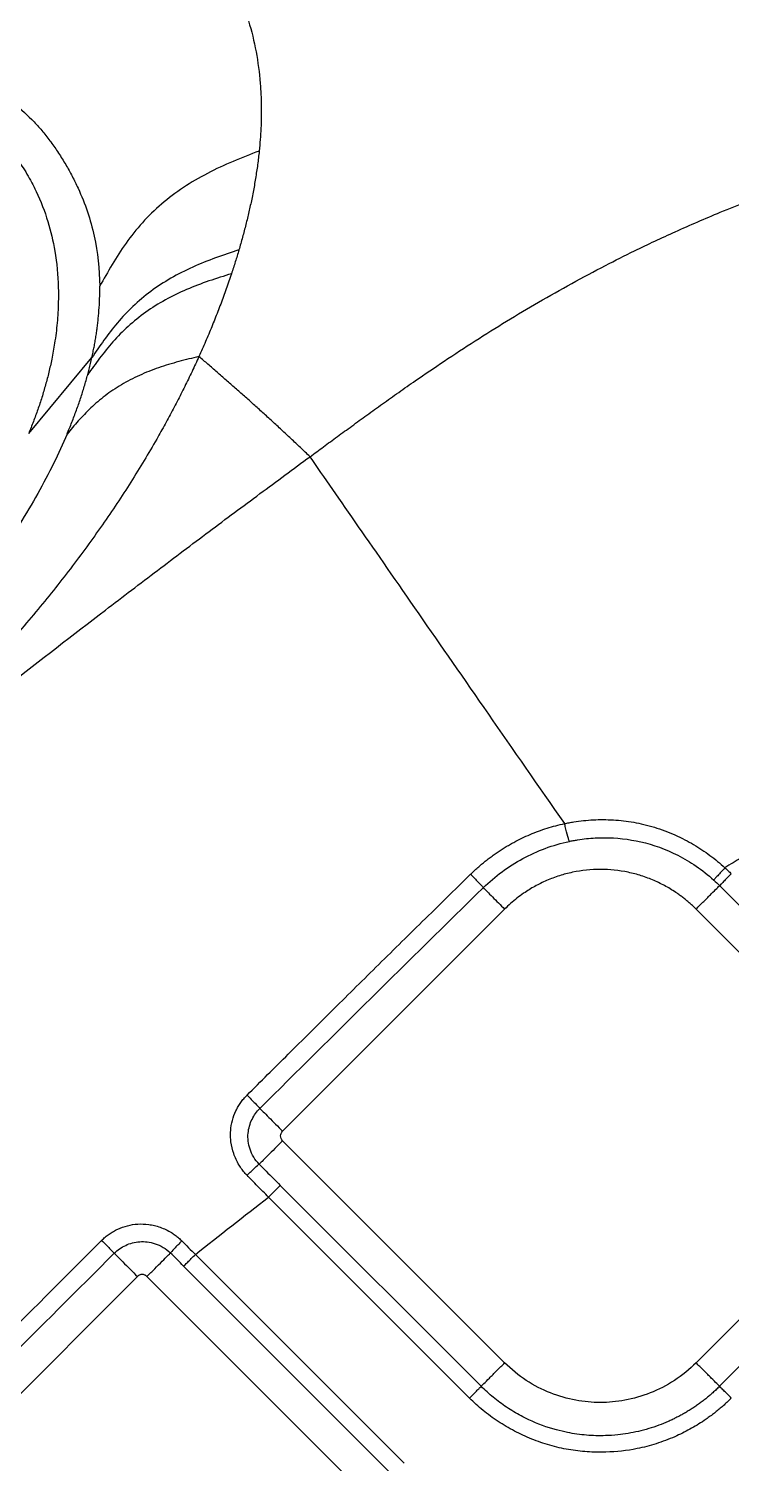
# Model space of a CAD drawing. Extents: x 0 to 84, y -21 to 126.
# Drawn here: x 37.892 to 39.977, y 45.191 to 49.445 of the extents above; entities that cross this region are included whole.
import ezdxf

# ---------------------------------------------------------------- set-up
doc = ezdxf.new("R2010")
doc.units = 0
doc.header["$MEASUREMENT"] = 0
doc.layers.add('1', color=4, linetype='Continuous')

# ---------------------------------------------------------------- blocks, each defined once
blk = doc.blocks.new('PRODIGY')
at = {"layer": '1', "color": 3, "linetype": 'Continuous', "lineweight": 25}
for p, q in [((37.8921, 48.2449), (38.0797, 48.4697)), ((39.942, 46.9039), (40.6007, 46.2453)), ((38.6456, 46.1755), (39.3043, 46.8342)), ((39.8723, 46.8342), (40.531, 46.1755)), ((38.6456, 46.1473), (39.3043, 45.4886)), ((40.531, 46.1473), (39.8723, 45.4886)), ((40.6007, 46.0776), (39.942, 45.4189)), ((38.6386, 46.0149), (39.2346, 45.4189)), ((39.1997, 45.384), (38.6038, 45.98)), ((38.3868, 45.8101), (39.0063, 45.1906)), ((37.5561, 45.086), (38.2148, 45.7447)), ((38.243, 45.7447), (38.9017, 45.086)), ((38.3519, 45.7752), (38.9714, 45.1557))]:
    blk.add_line(p, q, dxfattribs=at)
for points, knots in [([(37.2853, 50.1321), (37.294, 50.1318), (37.3115, 50.1311), (37.3374, 50.1298), (37.3633, 50.1283), (37.389, 50.1266), (37.4145, 50.1246), (37.4399, 50.1224), (37.4651, 50.12), (37.4901, 50.1173), (37.515, 50.1144), (37.5397, 50.1112), (37.5643, 50.1079), (37.5886, 50.1043), (37.6566, 50.0935), (37.7648, 50.072), (37.9052, 50.0334), (38.0343, 49.9865), (38.1504, 49.9315), (38.2528, 49.869), (38.3409, 49.7994), (38.4022, 49.7359), (38.4384, 49.6888), (38.4572, 49.661), (38.4713, 49.6386), (38.4853, 49.6136), (38.4993, 49.5857), (38.5146, 49.552), (38.5302, 49.5128), (38.5498, 49.4538), (38.5681, 49.3781), (38.5779, 49.3044), (38.5814, 49.2504), (38.5824, 49.2172), (38.5824, 49.1838), (38.5813, 49.1503), (38.5793, 49.1166), (38.5771, 49.0938), (38.5761, 49.0825)], [0, 0, 0, 0, 0.009839, 0.019685, 0.029538, 0.039399, 0.049266, 0.059142, 0.069026, 0.078918, 0.088819, 0.098731, 0.108652, 0.118585, 0.128529, 0.192508, 0.256624, 0.32078, 0.384787, 0.448613, 0.512468, 0.576168, 0.608004, 0.623474, 0.639812, 0.658526, 0.678621, 0.700119, 0.730251, 0.760366, 0.820762, 0.880146, 0.900554, 0.920777, 0.940824, 0.960705, 0.980427, 1, 1, 1, 1]), ([(37.0974, 49.4453), (37.1362, 49.4458), (37.1744, 49.445), (37.2493, 49.4406), (37.2861, 49.4371), (37.3936, 49.4227), (37.4616, 49.408), (37.5572, 49.3789), (37.5879, 49.3681), (37.6471, 49.3444), (37.6756, 49.3316), (37.7568, 49.2902), (37.8056, 49.2589), (37.8698, 49.2066), (37.8897, 49.1883), (37.9171, 49.1596), (37.9259, 49.1498), (37.9425, 49.1299), (37.9503, 49.1199), (37.9657, 49.0987), (37.9732, 49.0877), (37.988, 49.0652), (37.9951, 49.0538), (38.0087, 49.0309), (38.0151, 49.0193), (38.0273, 48.9961), (38.0331, 48.9844), (38.0493, 48.9492), (38.0587, 48.9257), (38.0746, 48.8783), (38.0812, 48.8543), (38.097, 48.7817), (38.1024, 48.7322), (38.103, 48.6814)], [0, 0, 0, 0, 0.0625, 0.0625, 0.125, 0.125, 0.25, 0.25, 0.3125, 0.3125, 0.375, 0.375, 0.5, 0.5, 0.5625, 0.5625, 0.59375, 0.59375, 0.625, 0.625, 0.65625, 0.65625, 0.6875, 0.6875, 0.71875, 0.71875, 0.75, 0.75, 0.8125, 0.8125, 0.875, 0.875, 1, 1, 1, 1]), ([(37.0907, 49.3779), (37.0975, 49.3779), (37.1109, 49.3778), (37.1308, 49.3774), (37.1504, 49.3768), (37.1697, 49.3759), (37.1888, 49.3747), (37.2075, 49.3734), (37.226, 49.3718), (37.2442, 49.3699), (37.262, 49.3679), (37.2796, 49.3656), (37.2969, 49.3632), (37.3139, 49.3605), (37.3306, 49.3577), (37.347, 49.3546), (37.3632, 49.3514), (37.379, 49.348), (37.3945, 49.3444), (37.4098, 49.3407), (37.4248, 49.3368), (37.4394, 49.3328), (37.4538, 49.3286), (37.468, 49.3243), (37.4818, 49.3199), (37.4953, 49.3153), (37.5086, 49.3106), (37.5216, 49.3058), (37.5343, 49.3008), (37.5468, 49.2958), (37.586, 49.2792), (37.6502, 49.247), (37.7328, 49.1916), (37.8074, 49.1242), (37.8611, 49.0574), (37.8951, 49.0016), (37.9236, 48.9456), (37.9502, 48.8765), (37.9725, 48.7815), (37.9803, 48.7006), (37.9805, 48.6288), (37.9773, 48.5737), (37.9703, 48.5171), (37.9615, 48.4682), (37.9523, 48.427), (37.9425, 48.3893), (37.9315, 48.3523), (37.9195, 48.3159), (37.9065, 48.2802), (37.8969, 48.2566), (37.8921, 48.2449)], [0, 0, 0, 0, 0.009806, 0.019537, 0.029193, 0.038773, 0.048278, 0.057708, 0.067062, 0.07634, 0.085543, 0.094669, 0.10372, 0.112695, 0.121593, 0.130416, 0.139163, 0.147834, 0.156429, 0.164948, 0.17339, 0.181757, 0.190048, 0.198263, 0.206402, 0.214465, 0.222452, 0.230364, 0.238199, 0.245959, 0.253643, 0.312317, 0.373898, 0.438351, 0.505588, 0.542524, 0.567848, 0.630101, 0.687363, 0.754234, 0.780039, 0.816203, 0.851006, 0.877811, 0.899382, 0.920434, 0.940989, 0.961079, 0.980737, 1, 1, 1, 1]), ([(38.7269, 48.176), (38.7402, 48.1858), (38.7672, 48.2056), (38.8085, 48.2359), (38.8514, 48.2673), (38.896, 48.2997), (38.9423, 48.333), (38.9904, 48.3672), (39.0512, 48.4096), (39.1266, 48.4609), (39.2473, 48.54), (39.4057, 48.6368), (39.5646, 48.7239), (39.7006, 48.7923), (39.8138, 48.8455), (39.9259, 48.8939), (40.0699, 48.9517), (40.2466, 49.0154), (40.4689, 49.0827), (40.6944, 49.1391), (40.9137, 49.1831), (41.1354, 49.2176), (41.3473, 49.2416), (41.5113, 49.2539), (41.6237, 49.2598), (41.6909, 49.2625), (41.7556, 49.2645), (41.8178, 49.2658), (41.8775, 49.2665), (41.9166, 49.2666), (41.9357, 49.2667)], [0, 0, 0, 0, 0.0142248, 0.0289859, 0.0442967, 0.0601703, 0.0766186, 0.0936526, 0.1112823, 0.1408219, 0.1725747, 0.2363078, 0.3017879, 0.3297321, 0.3684207, 0.4104317, 0.4357209, 0.5032673, 0.5734684, 0.6374724, 0.7051439, 0.7677666, 0.8322499, 0.8901823, 0.9103532, 0.9297438, 0.9483769, 0.9662783, 0.983476, 1, 1, 1, 1]), ([(38.5761, 49.0825), (38.5501, 49.0726), (38.5241, 49.0626), (38.4726, 49.0408), (38.4473, 49.0291), (38.398, 49.0034), (38.3741, 48.9895), (38.3285, 48.9591), (38.3068, 48.9427), (38.2661, 48.9078), (38.2471, 48.8892), (38.2119, 48.8503), (38.1958, 48.8301), (38.166, 48.7885), (38.1523, 48.7672), (38.1268, 48.7243), (38.1149, 48.7027), (38.103, 48.6814)], [0, 0, 0, 0, 0.125, 0.125, 0.25, 0.25, 0.375, 0.375, 0.5, 0.5, 0.625, 0.625, 0.75, 0.75, 0.875, 0.875, 1, 1, 1, 1]), ([(38.5761, 49.0825), (38.5753, 49.0758), (38.5739, 49.0623), (38.5713, 49.042), (38.5684, 49.0217), (38.5652, 49.0013), (38.5617, 48.9808), (38.5579, 48.9603), (38.5527, 48.9341), (38.5457, 48.9023), (38.5367, 48.8646), (38.5268, 48.827), (38.5195, 48.8017), (38.5158, 48.7891)], [0, 0, 0, 0, 0.072283, 0.144242, 0.215888, 0.28723, 0.358276, 0.429037, 0.49952, 0.626736, 0.752525, 0.876932, 1, 1, 1, 1]), ([(38.5158, 48.7891), (38.4929, 48.7816), (38.4698, 48.7739), (38.4238, 48.7572), (38.401, 48.7482), (38.3566, 48.7282), (38.3349, 48.7172), (38.2933, 48.6932), (38.2733, 48.6802), (38.2357, 48.6522), (38.218, 48.6373), (38.1849, 48.606), (38.1696, 48.5897), (38.1411, 48.556), (38.1279, 48.5388), (38.103, 48.5042), (38.0913, 48.4868), (38.0797, 48.4697)], [0, 0, 0, 0, 0.125, 0.125, 0.25, 0.25, 0.375, 0.375, 0.5, 0.5, 0.625, 0.625, 0.75, 0.75, 0.875, 0.875, 1, 1, 1, 1]), ([(38.5158, 48.7891), (38.5141, 48.7833), (38.5106, 48.7716), (38.5052, 48.754), (38.4996, 48.7364), (38.4957, 48.7246), (38.4937, 48.7187)], [0, 0, 0, 0, 0.251832, 0.50243, 0.751814, 1, 1, 1, 1]), ([(38.4937, 48.7187), (38.4716, 48.7118), (38.4491, 48.7048), (38.4045, 48.6893), (38.3823, 48.681), (38.339, 48.6624), (38.3179, 48.6522), (38.2773, 48.6297), (38.2578, 48.6175), (38.221, 48.5913), (38.2036, 48.5773), (38.1712, 48.5478), (38.1561, 48.5324), (38.1279, 48.5007), (38.1149, 48.4844), (38.0903, 48.4517), (38.0787, 48.4353), (38.0673, 48.4192)], [0, 0, 0, 0, 0.125, 0.125, 0.25, 0.25, 0.375, 0.375, 0.5, 0.5, 0.625, 0.625, 0.75, 0.75, 0.875, 0.875, 1, 1, 1, 1]), ([(38.4937, 48.7187), (38.4912, 48.7112), (38.4862, 48.6962), (38.4783, 48.6737), (38.4702, 48.6512), (38.4619, 48.6287), (38.4533, 48.6063), (38.4445, 48.5839), (38.4355, 48.5616), (38.4263, 48.5394), (38.4169, 48.5172), (38.4073, 48.4952), (38.4006, 48.4804), (38.3973, 48.4731)], [0, 0, 0, 0, 0.0945841, 0.188404, 0.2814695, 0.3737904, 0.4653765, 0.5562376, 0.6463832, 0.7358229, 0.824566, 0.9126219, 1, 1, 1, 1]), ([(38.0797, 48.4697), (38.0809, 48.475), (38.0832, 48.4856), (38.0863, 48.5013), (38.0892, 48.517), (38.0918, 48.5325), (38.0941, 48.548), (38.0961, 48.5633), (38.0986, 48.5839), (38.101, 48.6108), (38.103, 48.6451), (38.103, 48.6689), (38.103, 48.6814)], [0, 0, 0, 0, 0.071721, 0.14341, 0.215093, 0.286794, 0.358535, 0.430338, 0.50222, 0.649348, 0.815331, 1, 1, 1, 1]), ([(38.3973, 48.4731), (38.394, 48.4657), (38.3872, 48.4509), (38.3768, 48.4286), (38.3661, 48.4064), (38.3552, 48.3841), (38.344, 48.3619), (38.3326, 48.3396), (38.321, 48.3173), (38.3091, 48.2951), (38.297, 48.2728), (38.2846, 48.2505), (38.2523, 48.1935), (38.1971, 48.1017), (38.1117, 47.9732), (38.0178, 47.8444), (37.9139, 47.7143), (37.8015, 47.5857), (37.6797, 47.4585), (37.5502, 47.3351), (37.4131, 47.2164), (37.27, 47.1041), (37.1223, 46.9996), (36.9712, 46.9032), (36.8551, 46.837), (36.7751, 46.7946), (36.7321, 46.7725), (36.6889, 46.7511), (36.6455, 46.7303), (36.602, 46.7102), (36.5583, 46.6907), (36.5292, 46.6784), (36.5146, 46.6722)], [0, 0, 0, 0, 0.0113404, 0.0226386, 0.0338962, 0.0451147, 0.0562955, 0.0674401, 0.07855, 0.0896269, 0.1006723, 0.1116877, 0.1226747, 0.184985, 0.2461863, 0.3089773, 0.3707028, 0.4338459, 0.4961889, 0.5594676, 0.6223285, 0.6853708, 0.7486328, 0.8112061, 0.8745638, 0.8922273, 0.9099545, 0.9277585, 0.9456521, 0.9636483, 0.98176, 1, 1, 1, 1]), ([(38.3973, 48.4731), (38.3776, 48.4683), (38.3575, 48.4634), (38.3174, 48.4526), (38.2974, 48.4466), (38.2582, 48.4331), (38.239, 48.4255), (38.2019, 48.4087), (38.1841, 48.3995), (38.1501, 48.3793), (38.134, 48.3684), (38.1038, 48.3453), (38.0897, 48.3331), (38.0633, 48.308), (38.051, 48.295), (38.0277, 48.2689), (38.0167, 48.2558), (38.0059, 48.2429)], [0, 0, 0, 0, 0.125, 0.125, 0.25, 0.25, 0.375, 0.375, 0.5, 0.5, 0.625, 0.625, 0.75, 0.75, 0.875, 0.875, 1, 1, 1, 1]), ([(38.0673, 48.4192), (38.0687, 48.4247), (38.0717, 48.4358), (38.0759, 48.4526), (38.0784, 48.4639), (38.0797, 48.4697)], [0, 0, 0, 0, 0.323388, 0.656839, 1, 1, 1, 1]), ([(38.7269, 48.176), (38.7175, 48.185), (38.6986, 48.2029), (38.6705, 48.2294), (38.6426, 48.2554), (38.6148, 48.281), (38.5872, 48.3062), (38.5597, 48.331), (38.5323, 48.3555), (38.5051, 48.3796), (38.478, 48.4034), (38.451, 48.4269), (38.4242, 48.4501), (38.4063, 48.4654), (38.3973, 48.4731)], [0, 0, 0, 0, 0.086338, 0.172151, 0.257435, 0.342186, 0.426396, 0.510059, 0.593164, 0.675703, 0.757665, 0.839042, 0.919823, 1, 1, 1, 1]), ([(38.0059, 48.2429), (38.0084, 48.2488), (38.0133, 48.2606), (38.0204, 48.2783), (38.0272, 48.296), (38.0338, 48.3136), (38.0401, 48.3313), (38.0461, 48.3489), (38.0518, 48.3665), (38.0573, 48.3841), (38.0625, 48.4017), (38.0657, 48.4133), (38.0673, 48.4192)], [0, 0, 0, 0, 0.096945, 0.194618, 0.293008, 0.392102, 0.491881, 0.592322, 0.693394, 0.79506, 0.897279, 1, 1, 1, 1]), ([(38.0059, 48.2429), (37.9816, 48.1856), (37.9528, 48.1266), (37.8853, 48.0062), (37.8467, 47.9446), (37.7598, 47.8203), (37.7115, 47.7575), (37.6053, 47.6328), (37.5476, 47.5708), (37.424, 47.4504), (37.3582, 47.392), (37.2209, 47.2816), (37.1493, 47.2296), (37.0035, 47.1342), (36.9293, 47.0909), (36.7808, 47.0141), (36.7066, 46.9807), (36.6337, 46.9526)], [0, 0, 0, 0, 0.125, 0.125, 0.25, 0.25, 0.375, 0.375, 0.5, 0.5, 0.625, 0.625, 0.75, 0.75, 0.875, 0.875, 1, 1, 1, 1]), ([(34.1531, 44.2267), (34.182, 44.2556), (34.2704, 44.344), (34.4112, 44.4834), (34.5661, 44.6354), (34.754, 44.8183), (34.9765, 45.0322), (35.339, 45.3746), (35.7969, 45.7952), (36.2674, 46.2104), (36.6497, 46.5378), (36.9447, 46.7852), (37.2361, 47.0245), (37.5334, 47.2639), (37.8234, 47.4928), (38.0742, 47.6867), (38.2736, 47.8384), (38.4264, 47.9535), (38.5772, 48.0659), (38.6773, 48.1395), (38.7269, 48.176)], [0, 0, 0, 0, 0.020262, 0.062001, 0.098266, 0.127854, 0.19203, 0.251347, 0.375126, 0.500307, 0.562484, 0.624735, 0.691243, 0.749458, 0.814011, 0.87451, 0.906692, 0.938334, 0.969438, 1, 1, 1, 1]), ([(39.4824, 47.0878), (39.4053, 47.199), (39.3296, 47.3079), (39.1846, 47.5168), (39.1152, 47.6168), (38.9856, 47.8034), (38.9254, 47.8901), (38.8168, 48.0465), (38.7684, 48.1162), (38.7269, 48.176)], [0, 0, 0, 0, 0.25, 0.25, 0.5, 0.5, 0.75, 0.75, 1, 1, 1, 1]), ([(40.2444, 47.1152), (40.2348, 47.1106), (40.2155, 47.1013), (40.1867, 47.0868), (40.1578, 47.0719), (40.129, 47.0566), (40.0942, 47.0376), (40.0531, 47.0143), (40.0056, 46.9864), (39.9739, 46.9668), (39.9578, 46.9569)], [0, 0, 0, 0, 0.097861, 0.196281, 0.295276, 0.394857, 0.495039, 0.658769, 0.827073, 1, 1, 1, 1]), ([(39.2033, 46.9376), (39.2068, 46.941), (39.2138, 46.9478), (39.2247, 46.9576), (39.2357, 46.9671), (39.2469, 46.9763), (39.2583, 46.9852), (39.27, 46.9938), (39.2818, 47.0021), (39.2939, 47.01), (39.3061, 47.0177), (39.3186, 47.0251), (39.3349, 47.0342), (39.3552, 47.0446), (39.3797, 47.0557), (39.4046, 47.0656), (39.4301, 47.0743), (39.456, 47.0819), (39.4736, 47.0858), (39.4824, 47.0878)], [0, 0, 0, 0, 0.045577, 0.090985, 0.136249, 0.181399, 0.226461, 0.271464, 0.316435, 0.361402, 0.406395, 0.45144, 0.496567, 0.580453, 0.664096, 0.747684, 0.831404, 0.915447, 1, 1, 1, 1]), ([(39.4824, 47.0878), (39.4845, 47.0883), (39.4888, 47.0892), (39.4978, 47.0909), (39.5143, 47.0938), (39.5479, 47.0983), (39.5973, 47.1008), (39.6573, 47.0972), (39.7187, 47.0864), (39.7798, 47.0679), (39.8288, 47.0461), (39.865, 47.0261), (39.8898, 47.0106), (39.9136, 46.9939), (39.9364, 46.9761), (39.9507, 46.9633), (39.9578, 46.9569)], [0, 0, 0, 0, 0.01259, 0.025723, 0.053808, 0.110312, 0.224653, 0.34315, 0.461754, 0.5895, 0.716801, 0.77443, 0.831402, 0.887883, 0.944032, 1, 1, 1, 1]), ([(39.4963, 47.0351), (39.4946, 47.0392), (39.4923, 47.0468), (39.4873, 47.0658), (39.4847, 47.0771), (39.4824, 47.0878)], [0, 0, 0, 0, 0.5, 0.5, 1, 1, 1, 1]), ([(39.2409, 46.8976), (39.2759, 46.9318), (39.3153, 46.9608), (39.4011, 47.0072), (39.4474, 47.0246), (39.4963, 47.0351)], [0, 0, 0, 0, 0.5, 0.5, 1, 1, 1, 1]), ([(39.4963, 47.0351), (39.5002, 47.0359), (39.5038, 47.0366), (39.5123, 47.0382), (39.5166, 47.039), (39.5296, 47.0411), (39.5383, 47.0422), (39.5645, 47.0451), (39.5821, 47.046), (39.6356, 47.046), (39.6719, 47.0421), (39.745, 47.0253), (39.7819, 47.0123), (39.8548, 46.9753), (39.8909, 46.9511), (39.9247, 46.9204)], [0, 0, 0, 0, 0.03125, 0.03125, 0.0625, 0.0625, 0.125, 0.125, 0.25, 0.25, 0.5, 0.5, 0.75, 0.75, 1, 1, 1, 1]), ([(38.54, 46.2825), (38.5808, 46.323), (38.6639, 46.4058), (38.7913, 46.5322), (38.9238, 46.6633), (39.0617, 46.799), (39.1555, 46.8909), (39.2033, 46.9376)], [0, 0, 0, 0, 0.184986, 0.377425, 0.57737, 0.784874, 1, 1, 1, 1]), ([(39.2033, 46.9376), (39.2108, 46.93), (39.2188, 46.9217), (39.2323, 46.9073), (39.2378, 46.9013), (39.2409, 46.8976)], [0, 0, 0, 0, 0.5, 0.5, 1, 1, 1, 1]), ([(39.8723, 46.8342), (39.8694, 46.8371), (39.8635, 46.8428), (39.8545, 46.8511), (39.8452, 46.859), (39.8357, 46.8667), (39.8259, 46.8741), (39.8087, 46.8864), (39.7831, 46.9022), (39.7476, 46.9196), (39.71, 46.9337), (39.6571, 46.9476), (39.5883, 46.9547), (39.5195, 46.9476), (39.4666, 46.9337), (39.429, 46.9196), (39.3935, 46.9022), (39.3644, 46.8842), (39.3408, 46.8669), (39.3219, 46.8512), (39.3102, 46.8399), (39.3043, 46.8342)], [0, 0, 0, 0, 0.019458, 0.038879, 0.058283, 0.077687, 0.097108, 0.116567, 0.178329, 0.240094, 0.30443, 0.368769, 0.500007, 0.631244, 0.695581, 0.75992, 0.821682, 0.883447, 0.922321, 0.961124, 1, 1, 1, 1]), ([(39.9578, 46.9569), (39.9543, 46.9531), (39.9506, 46.9489), (39.9432, 46.9408), (39.9396, 46.9368), (39.9332, 46.9299), (39.9306, 46.9269), (39.9266, 46.9225), (39.9253, 46.9211), (39.9247, 46.9204)], [0, 0, 0, 0, 0.25, 0.25, 0.5, 0.5, 0.75, 0.75, 1, 1, 1, 1]), ([(39.9768, 46.9388), (39.9729, 46.9349), (39.9688, 46.9307), (39.9608, 46.9227), (39.957, 46.9189), (39.9505, 46.9124), (39.9478, 46.9097), (39.9438, 46.9058), (39.9426, 46.9045), (39.942, 46.9039)], [0, 0, 0, 0, 0.25, 0.25, 0.5, 0.5, 0.75, 0.75, 1, 1, 1, 1]), ([(39.2409, 46.8976), (39.2439, 46.8946), (39.2478, 46.8908), (39.257, 46.8815), (39.2624, 46.8761), (39.2739, 46.8646), (39.2801, 46.8585), (39.2923, 46.8462), (39.2985, 46.84), (39.3043, 46.8342)], [0, 0, 0, 0, 0.25, 0.25, 0.5, 0.5, 0.75, 0.75, 1, 1, 1, 1]), ([(39.8723, 46.8342), (39.8797, 46.8416), (39.8875, 46.8495), (39.9031, 46.865), (39.9107, 46.8726), (39.924, 46.8859), (39.9296, 46.8915), (39.938, 46.8999), (39.9407, 46.9026), (39.942, 46.9039)], [0, 0, 0, 0, 0.25, 0.25, 0.5, 0.5, 0.75, 0.75, 1, 1, 1, 1]), ([(38.54, 46.0447), (38.5382, 46.0466), (38.5347, 46.0502), (38.5298, 46.0561), (38.525, 46.0622), (38.5206, 46.0685), (38.5143, 46.0782), (38.5071, 46.0916), (38.4979, 46.1142), (38.4925, 46.1375), (38.4907, 46.1605), (38.4914, 46.1819), (38.4957, 46.2077), (38.5044, 46.2314), (38.5136, 46.2488), (38.5213, 46.2608), (38.5301, 46.2721), (38.5367, 46.279), (38.54, 46.2825)], [0, 0, 0, 0, 0.028804, 0.057755, 0.086915, 0.116343, 0.146099, 0.217955, 0.288998, 0.424144, 0.488016, 0.551316, 0.668287, 0.783514, 0.837629, 0.891478, 0.945467, 1, 1, 1, 1]), ([(38.54, 46.2825), (38.5482, 46.2742), (38.5568, 46.2655), (38.5706, 46.2512), (38.5758, 46.2457), (38.578, 46.2431)], [0, 0, 0, 0, 0.5, 0.5, 1, 1, 1, 1]), ([(38.5761, 46.0777), (38.57, 46.0839), (38.5645, 46.091), (38.5553, 46.1061), (38.5516, 46.1141), (38.5462, 46.1303), (38.5444, 46.1384), (38.5426, 46.1542), (38.5425, 46.1619), (38.5446, 46.1842), (38.5488, 46.1982), (38.5609, 46.2231), (38.5688, 46.234), (38.578, 46.2431)], [0, 0, 0, 0, 0.125, 0.125, 0.25, 0.25, 0.375, 0.375, 0.5, 0.5, 0.75, 0.75, 1, 1, 1, 1]), ([(38.578, 46.2431), (38.5802, 46.241), (38.5836, 46.2376), (38.5926, 46.2286), (38.5982, 46.223), (38.6108, 46.2103), (38.6178, 46.2034), (38.6319, 46.1893), (38.639, 46.1822), (38.6456, 46.1755)], [0, 0, 0, 0, 0.25, 0.25, 0.5, 0.5, 0.75, 0.75, 1, 1, 1, 1]), ([(38.6456, 46.1473), (38.6383, 46.14), (38.6305, 46.1322), (38.6152, 46.1168), (38.6076, 46.1093), (38.5944, 46.096), (38.5887, 46.0904), (38.5803, 46.0819), (38.5775, 46.0791), (38.5761, 46.0777)], [0, 0, 0, 0, 0.25, 0.25, 0.5, 0.5, 0.75, 0.75, 1, 1, 1, 1]), ([(38.54, 46.0447), (38.5482, 46.0528), (38.5565, 46.0607), (38.5695, 46.0727), (38.5742, 46.0766), (38.5761, 46.0777)], [0, 0, 0, 0, 0.5, 0.5, 1, 1, 1, 1]), ([(38.6038, 45.98), (38.5983, 45.9856), (38.5874, 45.9965), (38.5713, 46.0128), (38.5555, 46.0289), (38.5451, 46.0395), (38.54, 46.0447)], [0, 0, 0, 0, 0.25702, 0.509359, 0.757018, 1, 1, 1, 1]), ([(38.5761, 46.0777), (38.583, 46.0707), (38.5969, 46.0567), (38.6177, 46.0358), (38.6317, 46.0218), (38.6386, 46.0149)], [0, 0, 0, 0, 0.33334, 0.666662, 1, 1, 1, 1]), ([(38.6038, 45.98), (38.612, 45.9883), (38.6203, 45.9965), (38.6329, 46.0092), (38.6372, 46.0135), (38.6386, 46.0149)], [0, 0, 0, 0, 0.5, 0.5, 1, 1, 1, 1]), ([(38.1085, 45.8517), (38.1102, 45.8534), (38.1137, 45.8568), (38.1192, 45.8616), (38.125, 45.8662), (38.1329, 45.872), (38.1434, 45.8786), (38.1611, 45.8877), (38.1851, 45.8962), (38.2162, 45.9011), (38.2433, 45.9001), (38.2655, 45.896), (38.2826, 45.8909), (38.2994, 45.8839), (38.3143, 45.8758), (38.3267, 45.8674), (38.3371, 45.8593), (38.3435, 45.8532), (38.3467, 45.8502)], [0, 0, 0, 0, 0.027609, 0.055275, 0.083055, 0.111005, 0.166865, 0.222473, 0.33769, 0.453541, 0.577595, 0.64337, 0.709415, 0.779889, 0.850291, 0.900587, 0.950391, 1, 1, 1, 1]), ([(37.45, 45.1924), (37.5595, 45.3021), (37.7789, 45.522), (37.9984, 45.7416), (38.1085, 45.8517)], [0, 0, 0, 0, 0.4989038, 1, 1, 1, 1]), ([(38.1085, 45.8517), (38.1169, 45.8433), (38.1255, 45.8346), (38.1392, 45.8206), (38.1442, 45.8155), (38.1461, 45.8134)], [0, 0, 0, 0, 0.5, 0.5, 1, 1, 1, 1]), ([(38.1461, 45.8134), (38.1557, 45.823), (38.1672, 45.831), (38.1927, 45.8429), (38.2068, 45.8468), (38.2288, 45.8484), (38.2364, 45.8483), (38.2519, 45.8464), (38.2599, 45.8446), (38.2758, 45.8392), (38.2837, 45.8356), (38.2989, 45.8264), (38.3062, 45.8208), (38.3127, 45.8143)], [0, 0, 0, 0, 0.25, 0.25, 0.5, 0.5, 0.625, 0.625, 0.75, 0.75, 0.875, 0.875, 1, 1, 1, 1]), ([(38.3467, 45.8502), (38.3384, 45.8419), (38.3303, 45.8336), (38.318, 45.8206), (38.3139, 45.816), (38.3127, 45.8143)], [0, 0, 0, 0, 0.5, 0.5, 1, 1, 1, 1]), ([(38.1461, 45.8134), (38.1479, 45.8116), (38.1509, 45.8085), (38.1597, 45.7998), (38.1653, 45.7941), (38.1783, 45.7812), (38.1855, 45.7739), (38.2003, 45.7592), (38.2078, 45.7517), (38.2148, 45.7447)], [0, 0, 0, 0, 0.25, 0.25, 0.5, 0.5, 0.75, 0.75, 1, 1, 1, 1]), ([(38.243, 45.7447), (38.2504, 45.7521), (38.2583, 45.7599), (38.2738, 45.7754), (38.2813, 45.783), (38.2946, 45.7962), (38.3002, 45.8019), (38.3086, 45.8103), (38.3113, 45.813), (38.3127, 45.8143)], [0, 0, 0, 0, 0.25, 0.25, 0.5, 0.5, 0.75, 0.75, 1, 1, 1, 1]), ([(38.3519, 45.7752), (38.3454, 45.7817), (38.3323, 45.7948), (38.3192, 45.8078), (38.3127, 45.8143)], [0, 0, 0, 0, 0.499868, 1, 1, 1, 1]), ([(38.3519, 45.7752), (38.3533, 45.7766), (38.3577, 45.7809), (38.3703, 45.7936), (38.3785, 45.8018), (38.3868, 45.8101)], [0, 0, 0, 0, 0.5, 0.5, 1, 1, 1, 1]), ([(38.243, 45.7447), (38.2424, 45.7453), (38.2411, 45.7465), (38.2389, 45.7479), (38.2362, 45.7492), (38.2328, 45.7503), (38.2289, 45.7507), (38.225, 45.7503), (38.2212, 45.7491), (38.2177, 45.7473), (38.2157, 45.7456), (38.2148, 45.7447)], [0, 0, 0, 0, 0.082905, 0.165885, 0.250407, 0.376046, 0.500113, 0.624129, 0.749819, 0.875798, 1, 1, 1, 1]), ([(39.2346, 45.4189), (39.2359, 45.4202), (39.2386, 45.4229), (39.247, 45.4313), (39.2526, 45.4369), (39.2659, 45.4502), (39.2735, 45.4578), (39.289, 45.4733), (39.2969, 45.4812), (39.3043, 45.4886)], [0, 0, 0, 0, 0.25, 0.25, 0.5, 0.5, 0.75, 0.75, 1, 1, 1, 1]), ([(39.8723, 45.4886), (39.8527, 45.469), (39.831, 45.4514), (39.7851, 45.4214), (39.7608, 45.409), (39.7114, 45.3894), (39.6862, 45.3823), (39.6365, 45.3731), (39.612, 45.371), (39.5646, 45.371), (39.5401, 45.3731), (39.4903, 45.3823), (39.4652, 45.3894), (39.4157, 45.409), (39.3915, 45.4214), (39.3456, 45.4514), (39.3239, 45.469), (39.3043, 45.4886)], [0, 0, 0, 0, 0.125, 0.125, 0.25, 0.25, 0.375, 0.375, 0.5, 0.5, 0.625, 0.625, 0.75, 0.75, 0.875, 0.875, 1, 1, 1, 1]), ([(39.942, 45.4189), (39.9407, 45.4202), (39.938, 45.4229), (39.9296, 45.4313), (39.924, 45.4369), (39.9107, 45.4502), (39.9031, 45.4578), (39.8875, 45.4733), (39.8797, 45.4812), (39.8723, 45.4886)], [0, 0, 0, 0, 0.25, 0.25, 0.5, 0.5, 0.75, 0.75, 1, 1, 1, 1]), ([(39.1997, 45.384), (39.2037, 45.388), (39.2078, 45.3921), (39.2158, 45.4001), (39.2196, 45.4039), (39.2261, 45.4104), (39.2288, 45.4131), (39.2327, 45.417), (39.234, 45.4183), (39.2346, 45.4189)], [0, 0, 0, 0, 0.25, 0.25, 0.5, 0.5, 0.75, 0.75, 1, 1, 1, 1]), ([(39.942, 45.4189), (39.9387, 45.4156), (39.9321, 45.4091), (39.9218, 45.3998), (39.9115, 45.3907), (39.9009, 45.382), (39.8902, 45.3737), (39.8794, 45.3658), (39.8685, 45.3582), (39.8575, 45.3509), (39.8464, 45.344), (39.8352, 45.3375), (39.824, 45.3313), (39.8126, 45.3255), (39.8011, 45.3199), (39.7844, 45.3122), (39.7516, 45.299), (39.7019, 45.2841), (39.6485, 45.2752), (39.597, 45.2717), (39.5469, 45.273), (39.4984, 45.2798), (39.4405, 45.2934), (39.3943, 45.3103), (39.3531, 45.3309), (39.3312, 45.3433), (39.3101, 45.3567), (39.2898, 45.371), (39.2705, 45.3861), (39.252, 45.402), (39.2404, 45.4133), (39.2346, 45.4189)], [0, 0, 0, 0, 0.017777, 0.035429, 0.05295, 0.070335, 0.087579, 0.104677, 0.121626, 0.138422, 0.15506, 0.171537, 0.18785, 0.204007, 0.220236, 0.23663, 0.2744, 0.355233, 0.434068, 0.480754, 0.552371, 0.624938, 0.667358, 0.779414, 0.811539, 0.843523, 0.875325, 0.90691, 0.938239, 0.96928, 1, 1, 1, 1]), ([(39.9768, 45.384), (39.9732, 45.3877), (39.9692, 45.3917), (39.9615, 45.3994), (39.9577, 45.4032), (39.951, 45.4099), (39.9482, 45.4127), (39.944, 45.4169), (39.9426, 45.4182), (39.942, 45.4189)], [0, 0, 0, 0, 0.25, 0.25, 0.5, 0.5, 0.75, 0.75, 1, 1, 1, 1]), ([(39.9768, 45.384), (39.9733, 45.3806), (39.9662, 45.3736), (39.9552, 45.3634), (39.9439, 45.3536), (39.9324, 45.3441), (39.9206, 45.3349), (39.9085, 45.326), (39.8867, 45.3108), (39.8541, 45.2908), (39.8068, 45.2674), (39.7546, 45.2477), (39.6865, 45.2302), (39.6173, 45.2225), (39.5489, 45.2238), (39.4931, 45.2305), (39.438, 45.243), (39.3844, 45.2615), (39.333, 45.2853), (39.2926, 45.3092), (39.2619, 45.3305), (39.2401, 45.3474), (39.2193, 45.3651), (39.2062, 45.3777), (39.1997, 45.384)], [0, 0, 0, 0, 0.017341, 0.034665, 0.051985, 0.069313, 0.086663, 0.104047, 0.121478, 0.179141, 0.236743, 0.304922, 0.372836, 0.480686, 0.54577, 0.610337, 0.67596, 0.741895, 0.807114, 0.872629, 0.904913, 0.936849, 0.968517, 1, 1, 1, 1])]:
    blk.add_open_spline(points, degree=3, knots=knots, dxfattribs=at)
for points in [[(39.9578, 46.9569), (39.961, 46.9539), (39.9675, 46.948), (39.9737, 46.9419), (39.9768, 46.9388)], [(38.578, 46.2431), (38.7978, 46.4614), (39.0186, 46.6798), (39.2409, 46.8976)], [(39.9247, 46.9204), (39.9306, 46.915), (39.9364, 46.9095), (39.942, 46.9039)], [(38.6456, 46.1473), (38.6419, 46.151), (38.6376, 46.1614), (38.6419, 46.1718), (38.6456, 46.1755)], [(38.3868, 45.8101), (38.4588, 45.8671), (38.5312, 45.9237), (38.6038, 45.98)], [(38.3467, 45.8502), (38.36, 45.8368), (38.3734, 45.8234), (38.3868, 45.8101)], [(37.4867, 45.1554), (37.7062, 45.3747), (37.9259, 45.594), (38.1461, 45.8134)]]:
    blk.add_open_spline(points, degree=3, dxfattribs=at)

msp = doc.modelspace()

# ---------------------------------------------------------------- block references
at = {"layer": '1'}
msp.add_blockref('PRODIGY', (0, 0), dxfattribs=at)

doc.saveas('drawing.dxf')
